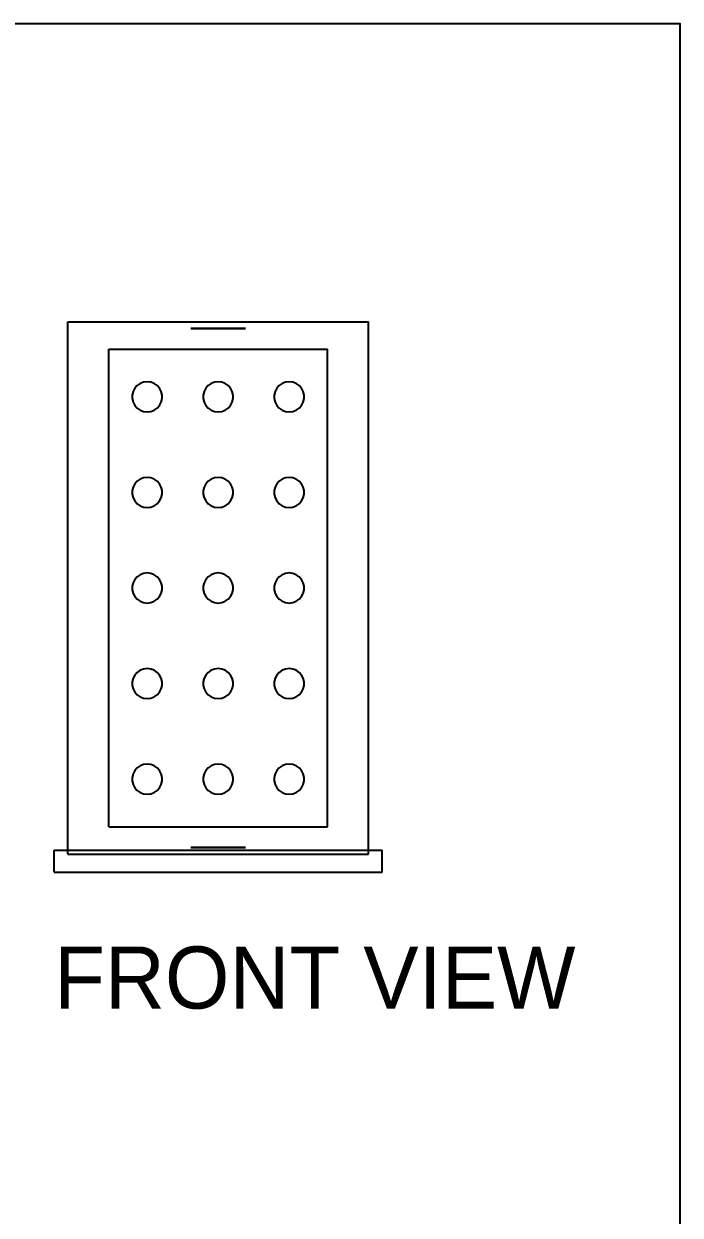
# Model space of a CAD drawing. Header units: millimetres. Extents: x -232 to -110, y -51 to 67.
# Drawn here: x -173.42 to -147, y 18.82 to 66.81 of the extents above; entities that cross this region are included whole.
import ezdxf

# ---------------------------------------------------------------- set-up
doc = ezdxf.new("R2010")
doc.units = ezdxf.units.MM
for name, color, linetype in [('BORDER', 7, 'Continuous'), ('HIDDEN', 8, 'Continuous'), ('TEXT', 5, 'Continuous'), ('VISIBLE', 7, 'Continuous')]:
    doc.layers.add(name, color=color, linetype=linetype)

msp = doc.modelspace()

# ---------------------------------------------------------------- linework, layer by layer
at = {"layer": 'BORDER'}
msp.add_lwpolyline([(-231.87, -51.03), (-147, -51.03), (-147, 66.805), (-231.87, 66.805)], close=True, dxfattribs=at)
at = {"layer": 'HIDDEN'}
for points in [[(-171.65, 54.805), (-159.55, 54.805)], [(-171.65, 33.355), (-171.65, 54.805)], [(-159.55, 33.355), (-159.55, 54.805)], [(-166.7, 54.53), (-166.692, 54.53)], [(-166.692, 54.53), (-166.7, 54.53)], [(-166.692, 54.53), (-166.643, 54.53)], [(-166.629, 54.53), (-166.692, 54.53)], [(-166.505, 54.53), (-166.629, 54.53)], [(-166.329, 54.53), (-166.505, 54.53)], [(-166.111, 54.53), (-166.329, 54.53)], [(-165.863, 54.53), (-166.111, 54.53)], [(-165.6, 54.53), (-165.863, 54.53)], [(-165.337, 54.53), (-165.6, 54.53)], [(-165.089, 54.53), (-165.337, 54.53)], [(-164.871, 54.53), (-165.089, 54.53)], [(-164.695, 54.53), (-164.871, 54.53)], [(-164.571, 54.53), (-164.695, 54.53)], [(-164.508, 54.53), (-164.571, 54.53)], [(-164.557, 54.53), (-164.508, 54.53)], [(-164.5, 54.53), (-164.508, 54.53)], [(-164.508, 54.53), (-164.5, 54.53)], [(-170, 53.705), (-161.2, 53.705)], [(-170, 53.705), (-161.2, 53.705)], [(-170, 34.455), (-170, 53.705)], [(-170, 34.455), (-170, 53.705)], [(-170, 53.705), (-161.2, 53.705)], [(-170, 53.705), (-161.2, 53.705)], [(-170, 34.455), (-170, 53.705)], [(-170, 34.455), (-170, 53.705)], [(-170, 53.705), (-161.2, 53.705)], [(-170, 53.705), (-161.2, 53.705)], [(-170, 34.455), (-170, 53.705)], [(-170, 34.455), (-170, 53.705)], [(-170, 53.705), (-161.2, 53.705)], [(-170, 53.705), (-161.2, 53.705)], [(-170, 34.455), (-170, 53.705)], [(-170, 34.455), (-170, 53.705)], [(-170, 53.705), (-161.2, 53.705)], [(-170, 53.705), (-161.2, 53.705)], [(-170, 34.455), (-170, 53.705)], [(-170, 34.455), (-170, 53.705)], [(-170, 53.705), (-161.2, 53.705)], [(-170, 53.705), (-161.2, 53.705)], [(-170, 34.455), (-170, 53.705)], [(-170, 34.455), (-170, 53.705)], [(-170, 53.705), (-161.2, 53.705)], [(-170, 53.705), (-161.2, 53.705)], [(-170, 34.455), (-170, 53.705)], [(-170, 34.455), (-170, 53.705)], [(-170, 53.705), (-161.2, 53.705)], [(-170, 53.705), (-161.2, 53.705)], [(-170, 34.455), (-170, 53.705)], [(-170, 34.455), (-170, 53.705)], [(-170, 53.705), (-161.2, 53.705)], [(-170, 53.705), (-161.2, 53.705)], [(-170, 34.455), (-170, 53.705)], [(-170, 34.455), (-170, 53.705)], [(-170, 53.705), (-161.2, 53.705)], [(-170, 53.705), (-161.2, 53.705)], [(-170, 34.455), (-170, 53.705)], [(-170, 34.455), (-170, 53.705)], [(-170, 53.705), (-161.2, 53.705)], [(-170, 53.705), (-161.2, 53.705)], [(-170, 34.455), (-170, 53.705)], [(-170, 34.455), (-170, 53.705)], [(-170, 53.705), (-161.2, 53.705)], [(-170, 53.705), (-161.2, 53.705)], [(-170, 34.455), (-170, 53.705)], [(-170, 34.455), (-170, 53.705)], [(-170, 53.705), (-161.2, 53.705)], [(-170, 53.705), (-161.2, 53.705)], [(-170, 34.455), (-170, 53.705)], [(-170, 34.455), (-170, 53.705)], [(-170, 53.705), (-161.2, 53.705)], [(-170, 53.705), (-161.2, 53.705)], [(-170, 34.455), (-170, 53.705)], [(-170, 34.455), (-170, 53.705)], [(-170, 53.705), (-161.2, 53.705)], [(-170, 53.705), (-161.2, 53.705)], [(-170, 34.455), (-170, 53.705)], [(-170, 34.455), (-170, 53.705)], [(-170, 53.705), (-161.2, 53.705)], [(-170, 53.705), (-161.2, 53.705)], [(-170, 34.455), (-170, 53.705)], [(-170, 34.455), (-170, 53.705)], [(-170, 53.705), (-161.2, 53.705)], [(-170, 53.705), (-161.2, 53.705)], [(-170, 34.455), (-170, 53.705)], [(-170, 34.455), (-170, 53.705)], [(-170, 53.705), (-161.2, 53.705)], [(-170, 53.705), (-161.2, 53.705)], [(-170, 34.455), (-170, 53.705)], [(-170, 34.455), (-170, 53.705)], [(-170, 53.705), (-161.2, 53.705)], [(-170, 53.705), (-161.2, 53.705)], [(-170, 34.455), (-170, 53.705)], [(-170, 34.455), (-170, 53.705)], [(-170, 53.705), (-161.2, 53.705)], [(-170, 53.705), (-161.2, 53.705)], [(-170, 34.455), (-170, 53.705)], [(-170, 34.455), (-170, 53.705)], [(-170, 53.705), (-161.2, 53.705)], [(-170, 53.705), (-161.2, 53.705)], [(-170, 34.455), (-170, 53.705)], [(-170, 34.455), (-170, 53.705)], [(-170, 53.705), (-161.2, 53.705)], [(-170, 53.705), (-161.2, 53.705)], [(-170, 34.455), (-170, 53.705)], [(-170, 34.455), (-170, 53.705)], [(-170, 53.705), (-161.2, 53.705)], [(-170, 53.705), (-161.2, 53.705)], [(-170, 34.455), (-170, 53.705)], [(-170, 34.455), (-170, 53.705)], [(-170, 53.705), (-161.2, 53.705)], [(-170, 53.705), (-161.2, 53.705)], [(-170, 34.455), (-170, 53.705)], [(-170, 34.455), (-170, 53.705)], [(-170, 53.705), (-161.2, 53.705)], [(-170, 53.705), (-161.2, 53.705)], [(-170, 34.455), (-170, 53.705)], [(-170, 34.455), (-170, 53.705)], [(-170, 53.705), (-161.2, 53.705)], [(-170, 53.705), (-161.2, 53.705)], [(-170, 34.455), (-170, 53.705)], [(-170, 34.455), (-170, 53.705)], [(-161.2, 34.455), (-161.2, 53.705)], [(-161.2, 34.455), (-161.2, 53.705)], [(-161.2, 34.455), (-161.2, 53.705)], [(-161.2, 34.455), (-161.2, 53.705)], [(-161.2, 34.455), (-161.2, 53.705)], [(-161.2, 34.455), (-161.2, 53.705)], [(-161.2, 34.455), (-161.2, 53.705)], [(-161.2, 34.455), (-161.2, 53.705)], [(-161.2, 34.455), (-161.2, 53.705)], [(-161.2, 34.455), (-161.2, 53.705)], [(-161.2, 34.455), (-161.2, 53.705)], [(-161.2, 34.455), (-161.2, 53.705)], [(-161.2, 34.455), (-161.2, 53.705)], [(-161.2, 34.455), (-161.2, 53.705)], [(-161.2, 34.455), (-161.2, 53.705)], [(-161.2, 34.455), (-161.2, 53.705)], [(-161.2, 34.455), (-161.2, 53.705)], [(-161.2, 34.455), (-161.2, 53.705)], [(-161.2, 34.455), (-161.2, 53.705)], [(-161.2, 34.455), (-161.2, 53.705)], [(-161.2, 34.455), (-161.2, 53.705)], [(-161.2, 34.455), (-161.2, 53.705)], [(-161.2, 34.455), (-161.2, 53.705)], [(-161.2, 34.455), (-161.2, 53.705)], [(-161.2, 34.455), (-161.2, 53.705)], [(-161.2, 34.455), (-161.2, 53.705)], [(-161.2, 34.455), (-161.2, 53.705)], [(-161.2, 34.455), (-161.2, 53.705)], [(-161.2, 34.455), (-161.2, 53.705)], [(-161.2, 34.455), (-161.2, 53.705)], [(-161.2, 34.455), (-161.2, 53.705)], [(-161.2, 34.455), (-161.2, 53.705)], [(-161.2, 34.455), (-161.2, 53.705)], [(-161.2, 34.455), (-161.2, 53.705)], [(-161.2, 34.455), (-161.2, 53.705)], [(-161.2, 34.455), (-161.2, 53.705)], [(-161.2, 34.455), (-161.2, 53.705)], [(-161.2, 34.455), (-161.2, 53.705)], [(-161.2, 34.455), (-161.2, 53.705)], [(-161.2, 34.455), (-161.2, 53.705)], [(-161.2, 34.455), (-161.2, 53.705)], [(-161.2, 34.455), (-161.2, 53.705)], [(-161.2, 34.455), (-161.2, 53.705)], [(-161.2, 34.455), (-161.2, 53.705)], [(-161.2, 34.455), (-161.2, 53.705)], [(-161.2, 34.455), (-161.2, 53.705)], [(-161.2, 34.455), (-161.2, 53.705)], [(-161.2, 34.455), (-161.2, 53.705)], [(-161.2, 34.455), (-161.2, 53.705)], [(-161.2, 34.455), (-161.2, 53.705)], [(-161.2, 34.455), (-161.2, 53.705)], [(-161.2, 34.455), (-161.2, 53.705)], [(-168.741, 52.316), (-168.861, 52.233)], [(-168.741, 52.316), (-168.861, 52.233)], [(-168.605, 52.367), (-168.741, 52.316)], [(-168.605, 52.367), (-168.741, 52.316)], [(-168.46, 52.385), (-168.605, 52.367)], [(-168.46, 52.385), (-168.605, 52.367)], [(-168.315, 52.367), (-168.46, 52.385)], [(-168.315, 52.367), (-168.46, 52.385)], [(-168.179, 52.316), (-168.315, 52.367)], [(-168.179, 52.316), (-168.315, 52.367)], [(-168.059, 52.233), (-168.179, 52.316)], [(-168.059, 52.233), (-168.179, 52.316)], [(-165.881, 52.316), (-166.001, 52.233)], [(-165.881, 52.316), (-166.001, 52.233)], [(-165.745, 52.367), (-165.881, 52.316)], [(-165.745, 52.367), (-165.881, 52.316)], [(-165.6, 52.385), (-165.745, 52.367)], [(-165.6, 52.385), (-165.745, 52.367)], [(-165.455, 52.367), (-165.6, 52.385)], [(-165.455, 52.367), (-165.6, 52.385)], [(-165.319, 52.316), (-165.455, 52.367)], [(-165.319, 52.316), (-165.455, 52.367)], [(-165.199, 52.233), (-165.319, 52.316)], [(-165.199, 52.233), (-165.319, 52.316)], [(-163.021, 52.316), (-163.141, 52.233)], [(-163.021, 52.316), (-163.141, 52.233)], [(-162.885, 52.367), (-163.021, 52.316)], [(-162.885, 52.367), (-163.021, 52.316)], [(-162.74, 52.385), (-162.885, 52.367)], [(-162.74, 52.385), (-162.885, 52.367)], [(-162.595, 52.367), (-162.74, 52.385)], [(-162.595, 52.367), (-162.74, 52.385)], [(-162.459, 52.316), (-162.595, 52.367)], [(-162.459, 52.316), (-162.595, 52.367)], [(-162.339, 52.233), (-162.459, 52.316)], [(-162.339, 52.233), (-162.459, 52.316)], [(-169.026, 51.995), (-169.061, 51.853)], [(-169.026, 51.995), (-169.061, 51.853)], [(-169.061, 51.853), (-169.061, 51.707)], [(-169.061, 51.853), (-169.061, 51.707)], [(-168.958, 52.124), (-169.026, 51.995)], [(-168.958, 52.124), (-169.026, 51.995)], [(-168.861, 52.233), (-168.958, 52.124)], [(-168.861, 52.233), (-168.958, 52.124)], [(-167.962, 52.124), (-168.059, 52.233)], [(-167.962, 52.124), (-168.059, 52.233)], [(-167.894, 51.995), (-167.962, 52.124)], [(-167.894, 51.995), (-167.962, 52.124)], [(-167.859, 51.853), (-167.894, 51.995)], [(-167.859, 51.853), (-167.894, 51.995)], [(-167.859, 51.707), (-167.859, 51.853)], [(-167.859, 51.707), (-167.859, 51.853)], [(-166.166, 51.995), (-166.201, 51.853)], [(-166.166, 51.995), (-166.201, 51.853)], [(-166.201, 51.853), (-166.201, 51.707)], [(-166.201, 51.853), (-166.201, 51.707)], [(-166.098, 52.124), (-166.166, 51.995)], [(-166.098, 52.124), (-166.166, 51.995)], [(-166.001, 52.233), (-166.098, 52.124)], [(-166.001, 52.233), (-166.098, 52.124)], [(-165.102, 52.124), (-165.199, 52.233)], [(-165.102, 52.124), (-165.199, 52.233)], [(-165.034, 51.995), (-165.102, 52.124)], [(-165.034, 51.995), (-165.102, 52.124)], [(-164.999, 51.853), (-165.034, 51.995)], [(-164.999, 51.853), (-165.034, 51.995)], [(-164.999, 51.707), (-164.999, 51.853)], [(-164.999, 51.707), (-164.999, 51.853)], [(-163.306, 51.995), (-163.341, 51.853)], [(-163.306, 51.995), (-163.341, 51.853)], [(-163.341, 51.853), (-163.341, 51.707)], [(-163.341, 51.853), (-163.341, 51.707)], [(-163.238, 52.124), (-163.306, 51.995)], [(-163.238, 52.124), (-163.306, 51.995)], [(-163.141, 52.233), (-163.238, 52.124)], [(-163.141, 52.233), (-163.238, 52.124)], [(-162.242, 52.124), (-162.339, 52.233)], [(-162.242, 52.124), (-162.339, 52.233)], [(-162.174, 51.995), (-162.242, 52.124)], [(-162.174, 51.995), (-162.242, 52.124)], [(-162.139, 51.853), (-162.174, 51.995)], [(-162.139, 51.853), (-162.174, 51.995)], [(-162.139, 51.707), (-162.139, 51.853)], [(-162.139, 51.707), (-162.139, 51.853)], [(-169.061, 51.707), (-169.026, 51.565)], [(-169.061, 51.707), (-169.026, 51.565)], [(-169.026, 51.565), (-168.958, 51.436)], [(-169.026, 51.565), (-168.958, 51.436)], [(-168.958, 51.436), (-168.861, 51.327)], [(-168.958, 51.436), (-168.861, 51.327)], [(-168.059, 51.327), (-167.962, 51.436)], [(-168.059, 51.327), (-167.962, 51.436)], [(-167.962, 51.436), (-167.894, 51.565)], [(-167.962, 51.436), (-167.894, 51.565)], [(-167.894, 51.565), (-167.859, 51.707)], [(-167.894, 51.565), (-167.859, 51.707)], [(-166.201, 51.707), (-166.166, 51.565)], [(-166.201, 51.707), (-166.166, 51.565)], [(-166.166, 51.565), (-166.098, 51.436)], [(-166.166, 51.565), (-166.098, 51.436)], [(-166.098, 51.436), (-166.001, 51.327)], [(-166.098, 51.436), (-166.001, 51.327)], [(-165.199, 51.327), (-165.102, 51.436)], [(-165.199, 51.327), (-165.102, 51.436)], [(-165.102, 51.436), (-165.034, 51.565)], [(-165.102, 51.436), (-165.034, 51.565)], [(-165.034, 51.565), (-164.999, 51.707)], [(-165.034, 51.565), (-164.999, 51.707)], [(-163.341, 51.707), (-163.306, 51.565)], [(-163.341, 51.707), (-163.306, 51.565)], [(-163.306, 51.565), (-163.238, 51.436)], [(-163.306, 51.565), (-163.238, 51.436)], [(-163.238, 51.436), (-163.141, 51.327)], [(-163.238, 51.436), (-163.141, 51.327)], [(-162.339, 51.327), (-162.242, 51.436)], [(-162.339, 51.327), (-162.242, 51.436)], [(-162.242, 51.436), (-162.174, 51.565)], [(-162.242, 51.436), (-162.174, 51.565)], [(-162.174, 51.565), (-162.139, 51.707)], [(-162.174, 51.565), (-162.139, 51.707)], [(-168.861, 51.327), (-168.741, 51.244)], [(-168.861, 51.327), (-168.741, 51.244)], [(-168.741, 51.244), (-168.605, 51.193)], [(-168.741, 51.244), (-168.605, 51.193)], [(-168.605, 51.193), (-168.46, 51.175)], [(-168.605, 51.193), (-168.46, 51.175)], [(-168.46, 51.175), (-168.315, 51.193)], [(-168.46, 51.175), (-168.315, 51.193)], [(-168.315, 51.193), (-168.179, 51.244)], [(-168.315, 51.193), (-168.179, 51.244)], [(-168.179, 51.244), (-168.059, 51.327)], [(-168.179, 51.244), (-168.059, 51.327)], [(-166.001, 51.327), (-165.881, 51.244)], [(-166.001, 51.327), (-165.881, 51.244)], [(-165.881, 51.244), (-165.745, 51.193)], [(-165.881, 51.244), (-165.745, 51.193)], [(-165.745, 51.193), (-165.6, 51.175)], [(-165.745, 51.193), (-165.6, 51.175)], [(-165.6, 51.175), (-165.455, 51.193)], [(-165.6, 51.175), (-165.455, 51.193)], [(-165.455, 51.193), (-165.319, 51.244)], [(-165.455, 51.193), (-165.319, 51.244)], [(-165.319, 51.244), (-165.199, 51.327)], [(-165.319, 51.244), (-165.199, 51.327)], [(-163.141, 51.327), (-163.021, 51.244)], [(-163.141, 51.327), (-163.021, 51.244)], [(-163.021, 51.244), (-162.885, 51.193)], [(-163.021, 51.244), (-162.885, 51.193)], [(-162.885, 51.193), (-162.74, 51.175)], [(-162.885, 51.193), (-162.74, 51.175)], [(-162.74, 51.175), (-162.595, 51.193)], [(-162.74, 51.175), (-162.595, 51.193)], [(-162.595, 51.193), (-162.459, 51.244)], [(-162.595, 51.193), (-162.459, 51.244)], [(-162.459, 51.244), (-162.339, 51.327)], [(-162.459, 51.244), (-162.339, 51.327)], [(-168.605, 48.517), (-168.741, 48.466)], [(-168.605, 48.517), (-168.741, 48.466)], [(-168.46, 48.535), (-168.605, 48.517)], [(-168.46, 48.535), (-168.605, 48.517)], [(-168.315, 48.517), (-168.46, 48.535)], [(-168.315, 48.517), (-168.46, 48.535)], [(-168.179, 48.466), (-168.315, 48.517)], [(-168.179, 48.466), (-168.315, 48.517)], [(-165.745, 48.517), (-165.881, 48.466)], [(-165.745, 48.517), (-165.881, 48.466)], [(-165.6, 48.535), (-165.745, 48.517)], [(-165.6, 48.535), (-165.745, 48.517)], [(-165.455, 48.517), (-165.6, 48.535)], [(-165.455, 48.517), (-165.6, 48.535)], [(-165.319, 48.466), (-165.455, 48.517)], [(-165.319, 48.466), (-165.455, 48.517)], [(-162.885, 48.517), (-163.021, 48.466)], [(-162.885, 48.517), (-163.021, 48.466)], [(-162.74, 48.535), (-162.885, 48.517)], [(-162.74, 48.535), (-162.885, 48.517)], [(-162.595, 48.517), (-162.74, 48.535)], [(-162.595, 48.517), (-162.74, 48.535)], [(-162.459, 48.466), (-162.595, 48.517)], [(-162.459, 48.466), (-162.595, 48.517)], [(-169.026, 48.145), (-169.061, 48.003)], [(-169.026, 48.145), (-169.061, 48.003)], [(-169.061, 48.003), (-169.061, 47.857)], [(-169.061, 48.003), (-169.061, 47.857)], [(-168.958, 48.274), (-169.026, 48.145)], [(-168.958, 48.274), (-169.026, 48.145)], [(-168.861, 48.383), (-168.958, 48.274)], [(-168.861, 48.383), (-168.958, 48.274)], [(-168.741, 48.466), (-168.861, 48.383)], [(-168.741, 48.466), (-168.861, 48.383)], [(-168.059, 48.383), (-168.179, 48.466)], [(-168.059, 48.383), (-168.179, 48.466)], [(-167.962, 48.274), (-168.059, 48.383)], [(-167.962, 48.274), (-168.059, 48.383)], [(-167.894, 48.145), (-167.962, 48.274)], [(-167.894, 48.145), (-167.962, 48.274)], [(-167.859, 48.003), (-167.894, 48.145)], [(-167.859, 48.003), (-167.894, 48.145)], [(-167.859, 47.857), (-167.859, 48.003)], [(-167.859, 47.857), (-167.859, 48.003)], [(-166.166, 48.145), (-166.201, 48.003)], [(-166.166, 48.145), (-166.201, 48.003)], [(-166.201, 48.003), (-166.201, 47.857)], [(-166.201, 48.003), (-166.201, 47.857)], [(-166.098, 48.274), (-166.166, 48.145)], [(-166.098, 48.274), (-166.166, 48.145)], [(-166.001, 48.383), (-166.098, 48.274)], [(-166.001, 48.383), (-166.098, 48.274)], [(-165.881, 48.466), (-166.001, 48.383)], [(-165.881, 48.466), (-166.001, 48.383)], [(-165.199, 48.383), (-165.319, 48.466)], [(-165.199, 48.383), (-165.319, 48.466)], [(-165.102, 48.274), (-165.199, 48.383)], [(-165.102, 48.274), (-165.199, 48.383)], [(-165.034, 48.145), (-165.102, 48.274)], [(-165.034, 48.145), (-165.102, 48.274)], [(-164.999, 48.003), (-165.034, 48.145)], [(-164.999, 48.003), (-165.034, 48.145)], [(-164.999, 47.857), (-164.999, 48.003)], [(-164.999, 47.857), (-164.999, 48.003)], [(-163.306, 48.145), (-163.341, 48.003)], [(-163.306, 48.145), (-163.341, 48.003)], [(-163.341, 48.003), (-163.341, 47.857)], [(-163.341, 48.003), (-163.341, 47.857)], [(-163.238, 48.274), (-163.306, 48.145)], [(-163.238, 48.274), (-163.306, 48.145)], [(-163.141, 48.383), (-163.238, 48.274)], [(-163.141, 48.383), (-163.238, 48.274)], [(-163.021, 48.466), (-163.141, 48.383)], [(-163.021, 48.466), (-163.141, 48.383)], [(-162.339, 48.383), (-162.459, 48.466)], [(-162.339, 48.383), (-162.459, 48.466)], [(-162.242, 48.274), (-162.339, 48.383)], [(-162.242, 48.274), (-162.339, 48.383)], [(-162.174, 48.145), (-162.242, 48.274)], [(-162.174, 48.145), (-162.242, 48.274)], [(-162.139, 48.003), (-162.174, 48.145)], [(-162.139, 48.003), (-162.174, 48.145)], [(-162.139, 47.857), (-162.139, 48.003)], [(-162.139, 47.857), (-162.139, 48.003)], [(-169.061, 47.857), (-169.026, 47.715)], [(-169.061, 47.857), (-169.026, 47.715)], [(-169.026, 47.715), (-168.958, 47.586)], [(-169.026, 47.715), (-168.958, 47.586)], [(-168.958, 47.586), (-168.861, 47.477)], [(-168.958, 47.586), (-168.861, 47.477)], [(-168.059, 47.477), (-167.962, 47.586)], [(-168.059, 47.477), (-167.962, 47.586)], [(-167.962, 47.586), (-167.894, 47.715)], [(-167.962, 47.586), (-167.894, 47.715)], [(-167.894, 47.715), (-167.859, 47.857)], [(-167.894, 47.715), (-167.859, 47.857)], [(-166.201, 47.857), (-166.166, 47.715)], [(-166.201, 47.857), (-166.166, 47.715)], [(-166.166, 47.715), (-166.098, 47.586)], [(-166.166, 47.715), (-166.098, 47.586)], [(-166.098, 47.586), (-166.001, 47.477)], [(-166.098, 47.586), (-166.001, 47.477)], [(-165.199, 47.477), (-165.102, 47.586)], [(-165.199, 47.477), (-165.102, 47.586)], [(-165.102, 47.586), (-165.034, 47.715)], [(-165.102, 47.586), (-165.034, 47.715)], [(-165.034, 47.715), (-164.999, 47.857)], [(-165.034, 47.715), (-164.999, 47.857)], [(-163.341, 47.857), (-163.306, 47.715)], [(-163.341, 47.857), (-163.306, 47.715)], [(-163.306, 47.715), (-163.238, 47.586)], [(-163.306, 47.715), (-163.238, 47.586)], [(-163.238, 47.586), (-163.141, 47.477)], [(-163.238, 47.586), (-163.141, 47.477)], [(-162.339, 47.477), (-162.242, 47.586)], [(-162.339, 47.477), (-162.242, 47.586)], [(-162.242, 47.586), (-162.174, 47.715)], [(-162.242, 47.586), (-162.174, 47.715)], [(-162.174, 47.715), (-162.139, 47.857)], [(-162.174, 47.715), (-162.139, 47.857)], [(-168.861, 47.477), (-168.741, 47.394)], [(-168.861, 47.477), (-168.741, 47.394)], [(-168.741, 47.394), (-168.605, 47.343)], [(-168.741, 47.394), (-168.605, 47.343)], [(-168.605, 47.343), (-168.46, 47.325)], [(-168.605, 47.343), (-168.46, 47.325)], [(-168.46, 47.325), (-168.315, 47.343)], [(-168.46, 47.325), (-168.315, 47.343)], [(-168.315, 47.343), (-168.179, 47.394)], [(-168.315, 47.343), (-168.179, 47.394)], [(-168.179, 47.394), (-168.059, 47.477)], [(-168.179, 47.394), (-168.059, 47.477)], [(-166.001, 47.477), (-165.881, 47.394)], [(-166.001, 47.477), (-165.881, 47.394)], [(-165.881, 47.394), (-165.745, 47.343)], [(-165.881, 47.394), (-165.745, 47.343)], [(-165.745, 47.343), (-165.6, 47.325)], [(-165.745, 47.343), (-165.6, 47.325)], [(-165.6, 47.325), (-165.455, 47.343)], [(-165.6, 47.325), (-165.455, 47.343)], [(-165.455, 47.343), (-165.319, 47.394)], [(-165.455, 47.343), (-165.319, 47.394)], [(-165.319, 47.394), (-165.199, 47.477)], [(-165.319, 47.394), (-165.199, 47.477)], [(-163.141, 47.477), (-163.021, 47.394)], [(-163.141, 47.477), (-163.021, 47.394)], [(-163.021, 47.394), (-162.885, 47.343)], [(-163.021, 47.394), (-162.885, 47.343)], [(-162.885, 47.343), (-162.74, 47.325)], [(-162.885, 47.343), (-162.74, 47.325)], [(-162.74, 47.325), (-162.595, 47.343)], [(-162.74, 47.325), (-162.595, 47.343)], [(-162.595, 47.343), (-162.459, 47.394)], [(-162.595, 47.343), (-162.459, 47.394)], [(-162.459, 47.394), (-162.339, 47.477)], [(-162.459, 47.394), (-162.339, 47.477)], [(-168.605, 44.667), (-168.741, 44.616)], [(-168.605, 44.667), (-168.741, 44.616)], [(-168.46, 44.685), (-168.605, 44.667)], [(-168.46, 44.685), (-168.605, 44.667)], [(-168.315, 44.667), (-168.46, 44.685)], [(-168.315, 44.667), (-168.46, 44.685)], [(-168.179, 44.616), (-168.315, 44.667)], [(-168.179, 44.616), (-168.315, 44.667)], [(-165.745, 44.667), (-165.881, 44.616)], [(-165.745, 44.667), (-165.881, 44.616)], [(-165.6, 44.685), (-165.745, 44.667)], [(-165.6, 44.685), (-165.745, 44.667)], [(-165.455, 44.667), (-165.6, 44.685)], [(-165.455, 44.667), (-165.6, 44.685)], [(-165.319, 44.616), (-165.455, 44.667)], [(-165.319, 44.616), (-165.455, 44.667)], [(-162.885, 44.667), (-163.021, 44.616)], [(-162.885, 44.667), (-163.021, 44.616)], [(-162.74, 44.685), (-162.885, 44.667)], [(-162.74, 44.685), (-162.885, 44.667)], [(-162.595, 44.667), (-162.74, 44.685)], [(-162.595, 44.667), (-162.74, 44.685)], [(-162.459, 44.616), (-162.595, 44.667)], [(-162.459, 44.616), (-162.595, 44.667)], [(-169.026, 44.295), (-169.061, 44.153)], [(-169.026, 44.295), (-169.061, 44.153)], [(-169.061, 44.153), (-169.061, 44.007)], [(-169.061, 44.153), (-169.061, 44.007)], [(-168.958, 44.424), (-169.026, 44.295)], [(-168.958, 44.424), (-169.026, 44.295)], [(-168.861, 44.533), (-168.958, 44.424)], [(-168.861, 44.533), (-168.958, 44.424)], [(-168.741, 44.616), (-168.861, 44.533)], [(-168.741, 44.616), (-168.861, 44.533)], [(-168.059, 44.533), (-168.179, 44.616)], [(-168.059, 44.533), (-168.179, 44.616)], [(-167.962, 44.424), (-168.059, 44.533)], [(-167.962, 44.424), (-168.059, 44.533)], [(-167.894, 44.295), (-167.962, 44.424)], [(-167.894, 44.295), (-167.962, 44.424)], [(-167.859, 44.153), (-167.894, 44.295)], [(-167.859, 44.153), (-167.894, 44.295)], [(-167.859, 44.007), (-167.859, 44.153)], [(-167.859, 44.007), (-167.859, 44.153)], [(-166.166, 44.295), (-166.201, 44.153)], [(-166.166, 44.295), (-166.201, 44.153)], [(-166.201, 44.153), (-166.201, 44.007)], [(-166.201, 44.153), (-166.201, 44.007)], [(-166.098, 44.424), (-166.166, 44.295)], [(-166.098, 44.424), (-166.166, 44.295)], [(-166.001, 44.533), (-166.098, 44.424)], [(-166.001, 44.533), (-166.098, 44.424)], [(-165.881, 44.616), (-166.001, 44.533)], [(-165.881, 44.616), (-166.001, 44.533)], [(-165.199, 44.533), (-165.319, 44.616)], [(-165.199, 44.533), (-165.319, 44.616)], [(-165.102, 44.424), (-165.199, 44.533)], [(-165.102, 44.424), (-165.199, 44.533)], [(-165.034, 44.295), (-165.102, 44.424)], [(-165.034, 44.295), (-165.102, 44.424)], [(-164.999, 44.153), (-165.034, 44.295)], [(-164.999, 44.153), (-165.034, 44.295)], [(-164.999, 44.007), (-164.999, 44.153)], [(-164.999, 44.007), (-164.999, 44.153)], [(-163.306, 44.295), (-163.341, 44.153)], [(-163.306, 44.295), (-163.341, 44.153)], [(-163.341, 44.153), (-163.341, 44.007)], [(-163.341, 44.153), (-163.341, 44.007)], [(-163.238, 44.424), (-163.306, 44.295)], [(-163.238, 44.424), (-163.306, 44.295)], [(-163.141, 44.533), (-163.238, 44.424)], [(-163.141, 44.533), (-163.238, 44.424)], [(-163.021, 44.616), (-163.141, 44.533)], [(-163.021, 44.616), (-163.141, 44.533)], [(-162.339, 44.533), (-162.459, 44.616)], [(-162.339, 44.533), (-162.459, 44.616)], [(-162.242, 44.424), (-162.339, 44.533)], [(-162.242, 44.424), (-162.339, 44.533)], [(-162.174, 44.295), (-162.242, 44.424)], [(-162.174, 44.295), (-162.242, 44.424)], [(-162.139, 44.153), (-162.174, 44.295)], [(-162.139, 44.153), (-162.174, 44.295)], [(-162.139, 44.007), (-162.139, 44.153)], [(-162.139, 44.007), (-162.139, 44.153)], [(-169.061, 44.007), (-169.026, 43.865)], [(-169.061, 44.007), (-169.026, 43.865)], [(-169.026, 43.865), (-168.958, 43.736)], [(-169.026, 43.865), (-168.958, 43.736)], [(-168.958, 43.736), (-168.861, 43.627)], [(-168.958, 43.736), (-168.861, 43.627)], [(-168.059, 43.627), (-167.962, 43.736)], [(-168.059, 43.627), (-167.962, 43.736)], [(-167.962, 43.736), (-167.894, 43.865)], [(-167.962, 43.736), (-167.894, 43.865)], [(-167.894, 43.865), (-167.859, 44.007)], [(-167.894, 43.865), (-167.859, 44.007)], [(-166.201, 44.007), (-166.166, 43.865)], [(-166.201, 44.007), (-166.166, 43.865)], [(-166.166, 43.865), (-166.098, 43.736)], [(-166.166, 43.865), (-166.098, 43.736)], [(-166.098, 43.736), (-166.001, 43.627)], [(-166.098, 43.736), (-166.001, 43.627)], [(-165.199, 43.627), (-165.102, 43.736)], [(-165.199, 43.627), (-165.102, 43.736)], [(-165.102, 43.736), (-165.034, 43.865)], [(-165.102, 43.736), (-165.034, 43.865)], [(-165.034, 43.865), (-164.999, 44.007)], [(-165.034, 43.865), (-164.999, 44.007)], [(-163.341, 44.007), (-163.306, 43.865)], [(-163.341, 44.007), (-163.306, 43.865)], [(-163.306, 43.865), (-163.238, 43.736)], [(-163.306, 43.865), (-163.238, 43.736)], [(-163.238, 43.736), (-163.141, 43.627)], [(-163.238, 43.736), (-163.141, 43.627)], [(-162.339, 43.627), (-162.242, 43.736)], [(-162.339, 43.627), (-162.242, 43.736)], [(-162.242, 43.736), (-162.174, 43.865)], [(-162.242, 43.736), (-162.174, 43.865)], [(-162.174, 43.865), (-162.139, 44.007)], [(-162.174, 43.865), (-162.139, 44.007)], [(-168.861, 43.627), (-168.741, 43.544)], [(-168.861, 43.627), (-168.741, 43.544)], [(-168.741, 43.544), (-168.605, 43.493)], [(-168.741, 43.544), (-168.605, 43.493)], [(-168.605, 43.493), (-168.46, 43.475)], [(-168.605, 43.493), (-168.46, 43.475)], [(-168.46, 43.475), (-168.315, 43.493)], [(-168.46, 43.475), (-168.315, 43.493)], [(-168.315, 43.493), (-168.179, 43.544)], [(-168.315, 43.493), (-168.179, 43.544)], [(-168.179, 43.544), (-168.059, 43.627)], [(-168.179, 43.544), (-168.059, 43.627)], [(-166.001, 43.627), (-165.881, 43.544)], [(-166.001, 43.627), (-165.881, 43.544)], [(-165.881, 43.544), (-165.745, 43.493)], [(-165.881, 43.544), (-165.745, 43.493)], [(-165.745, 43.493), (-165.6, 43.475)], [(-165.745, 43.493), (-165.6, 43.475)], [(-165.6, 43.475), (-165.455, 43.493)], [(-165.6, 43.475), (-165.455, 43.493)], [(-165.455, 43.493), (-165.319, 43.544)], [(-165.455, 43.493), (-165.319, 43.544)], [(-165.319, 43.544), (-165.199, 43.627)], [(-165.319, 43.544), (-165.199, 43.627)], [(-163.141, 43.627), (-163.021, 43.544)], [(-163.141, 43.627), (-163.021, 43.544)], [(-163.021, 43.544), (-162.885, 43.493)], [(-163.021, 43.544), (-162.885, 43.493)], [(-162.885, 43.493), (-162.74, 43.475)], [(-162.885, 43.493), (-162.74, 43.475)], [(-162.74, 43.475), (-162.595, 43.493)], [(-162.74, 43.475), (-162.595, 43.493)], [(-162.595, 43.493), (-162.459, 43.544)], [(-162.595, 43.493), (-162.459, 43.544)], [(-162.459, 43.544), (-162.339, 43.627)], [(-162.459, 43.544), (-162.339, 43.627)], [(-168.605, 40.817), (-168.741, 40.766)], [(-168.605, 40.817), (-168.741, 40.766)], [(-168.46, 40.835), (-168.605, 40.817)], [(-168.46, 40.835), (-168.605, 40.817)], [(-168.315, 40.817), (-168.46, 40.835)], [(-168.315, 40.817), (-168.46, 40.835)], [(-168.179, 40.766), (-168.315, 40.817)], [(-168.179, 40.766), (-168.315, 40.817)], [(-165.745, 40.817), (-165.881, 40.766)], [(-165.745, 40.817), (-165.881, 40.766)], [(-165.6, 40.835), (-165.745, 40.817)], [(-165.6, 40.835), (-165.745, 40.817)], [(-165.455, 40.817), (-165.6, 40.835)], [(-165.455, 40.817), (-165.6, 40.835)], [(-165.319, 40.766), (-165.455, 40.817)], [(-165.319, 40.766), (-165.455, 40.817)], [(-162.885, 40.817), (-163.021, 40.766)], [(-162.885, 40.817), (-163.021, 40.766)], [(-162.74, 40.835), (-162.885, 40.817)], [(-162.74, 40.835), (-162.885, 40.817)], [(-162.595, 40.817), (-162.74, 40.835)], [(-162.595, 40.817), (-162.74, 40.835)], [(-162.459, 40.766), (-162.595, 40.817)], [(-162.459, 40.766), (-162.595, 40.817)], [(-169.026, 40.445), (-169.061, 40.303)], [(-169.026, 40.445), (-169.061, 40.303)], [(-168.958, 40.574), (-169.026, 40.445)], [(-168.958, 40.574), (-169.026, 40.445)], [(-168.861, 40.683), (-168.958, 40.574)], [(-168.861, 40.683), (-168.958, 40.574)], [(-168.741, 40.766), (-168.861, 40.683)], [(-168.741, 40.766), (-168.861, 40.683)], [(-168.059, 40.683), (-168.179, 40.766)], [(-168.059, 40.683), (-168.179, 40.766)], [(-167.962, 40.574), (-168.059, 40.683)], [(-167.962, 40.574), (-168.059, 40.683)], [(-167.894, 40.445), (-167.962, 40.574)], [(-167.894, 40.445), (-167.962, 40.574)], [(-167.859, 40.303), (-167.894, 40.445)], [(-167.859, 40.303), (-167.894, 40.445)], [(-166.166, 40.445), (-166.201, 40.303)], [(-166.166, 40.445), (-166.201, 40.303)], [(-166.098, 40.574), (-166.166, 40.445)], [(-166.098, 40.574), (-166.166, 40.445)], [(-166.001, 40.683), (-166.098, 40.574)], [(-166.001, 40.683), (-166.098, 40.574)], [(-165.881, 40.766), (-166.001, 40.683)], [(-165.881, 40.766), (-166.001, 40.683)], [(-165.199, 40.683), (-165.319, 40.766)], [(-165.199, 40.683), (-165.319, 40.766)], [(-165.102, 40.574), (-165.199, 40.683)], [(-165.102, 40.574), (-165.199, 40.683)], [(-165.034, 40.445), (-165.102, 40.574)], [(-165.034, 40.445), (-165.102, 40.574)], [(-164.999, 40.303), (-165.034, 40.445)], [(-164.999, 40.303), (-165.034, 40.445)], [(-163.306, 40.445), (-163.341, 40.303)], [(-163.306, 40.445), (-163.341, 40.303)], [(-163.238, 40.574), (-163.306, 40.445)], [(-163.238, 40.574), (-163.306, 40.445)], [(-163.141, 40.683), (-163.238, 40.574)], [(-163.141, 40.683), (-163.238, 40.574)], [(-163.021, 40.766), (-163.141, 40.683)], [(-163.021, 40.766), (-163.141, 40.683)], [(-162.339, 40.683), (-162.459, 40.766)], [(-162.339, 40.683), (-162.459, 40.766)], [(-162.242, 40.574), (-162.339, 40.683)], [(-162.242, 40.574), (-162.339, 40.683)], [(-162.174, 40.445), (-162.242, 40.574)], [(-162.174, 40.445), (-162.242, 40.574)], [(-162.139, 40.303), (-162.174, 40.445)], [(-162.139, 40.303), (-162.174, 40.445)], [(-169.061, 40.303), (-169.061, 40.157)], [(-169.061, 40.303), (-169.061, 40.157)], [(-169.061, 40.157), (-169.026, 40.015)], [(-169.061, 40.157), (-169.026, 40.015)], [(-169.026, 40.015), (-168.958, 39.886)], [(-169.026, 40.015), (-168.958, 39.886)], [(-168.958, 39.886), (-168.861, 39.777)], [(-168.958, 39.886), (-168.861, 39.777)], [(-168.059, 39.777), (-167.962, 39.886)], [(-168.059, 39.777), (-167.962, 39.886)], [(-167.962, 39.886), (-167.894, 40.015)], [(-167.962, 39.886), (-167.894, 40.015)], [(-167.894, 40.015), (-167.859, 40.157)], [(-167.894, 40.015), (-167.859, 40.157)], [(-167.859, 40.157), (-167.859, 40.303)], [(-167.859, 40.157), (-167.859, 40.303)], [(-166.201, 40.303), (-166.201, 40.157)], [(-166.201, 40.303), (-166.201, 40.157)], [(-166.201, 40.157), (-166.166, 40.015)], [(-166.201, 40.157), (-166.166, 40.015)], [(-166.166, 40.015), (-166.098, 39.886)], [(-166.166, 40.015), (-166.098, 39.886)], [(-166.098, 39.886), (-166.001, 39.777)], [(-166.098, 39.886), (-166.001, 39.777)], [(-165.199, 39.777), (-165.102, 39.886)], [(-165.199, 39.777), (-165.102, 39.886)], [(-165.102, 39.886), (-165.034, 40.015)], [(-165.102, 39.886), (-165.034, 40.015)], [(-165.034, 40.015), (-164.999, 40.157)], [(-165.034, 40.015), (-164.999, 40.157)], [(-164.999, 40.157), (-164.999, 40.303)], [(-164.999, 40.157), (-164.999, 40.303)], [(-163.341, 40.303), (-163.341, 40.157)], [(-163.341, 40.303), (-163.341, 40.157)], [(-163.341, 40.157), (-163.306, 40.015)], [(-163.341, 40.157), (-163.306, 40.015)], [(-163.306, 40.015), (-163.238, 39.886)], [(-163.306, 40.015), (-163.238, 39.886)], [(-163.238, 39.886), (-163.141, 39.777)], [(-163.238, 39.886), (-163.141, 39.777)], [(-162.339, 39.777), (-162.242, 39.886)], [(-162.339, 39.777), (-162.242, 39.886)], [(-162.242, 39.886), (-162.174, 40.015)], [(-162.242, 39.886), (-162.174, 40.015)], [(-162.174, 40.015), (-162.139, 40.157)], [(-162.174, 40.015), (-162.139, 40.157)], [(-162.139, 40.157), (-162.139, 40.303)], [(-162.139, 40.157), (-162.139, 40.303)], [(-168.861, 39.777), (-168.741, 39.694)], [(-168.861, 39.777), (-168.741, 39.694)], [(-168.741, 39.694), (-168.605, 39.643)], [(-168.741, 39.694), (-168.605, 39.643)], [(-168.605, 39.643), (-168.46, 39.625)], [(-168.605, 39.643), (-168.46, 39.625)], [(-168.46, 39.625), (-168.315, 39.643)], [(-168.46, 39.625), (-168.315, 39.643)], [(-168.315, 39.643), (-168.179, 39.694)], [(-168.315, 39.643), (-168.179, 39.694)], [(-168.179, 39.694), (-168.059, 39.777)], [(-168.179, 39.694), (-168.059, 39.777)], [(-166.001, 39.777), (-165.881, 39.694)], [(-166.001, 39.777), (-165.881, 39.694)], [(-165.881, 39.694), (-165.745, 39.643)], [(-165.881, 39.694), (-165.745, 39.643)], [(-165.745, 39.643), (-165.6, 39.625)], [(-165.745, 39.643), (-165.6, 39.625)], [(-165.6, 39.625), (-165.455, 39.643)], [(-165.6, 39.625), (-165.455, 39.643)], [(-165.455, 39.643), (-165.319, 39.694)], [(-165.455, 39.643), (-165.319, 39.694)], [(-165.319, 39.694), (-165.199, 39.777)], [(-165.319, 39.694), (-165.199, 39.777)], [(-163.141, 39.777), (-163.021, 39.694)], [(-163.141, 39.777), (-163.021, 39.694)], [(-163.021, 39.694), (-162.885, 39.643)], [(-163.021, 39.694), (-162.885, 39.643)], [(-162.885, 39.643), (-162.74, 39.625)], [(-162.885, 39.643), (-162.74, 39.625)], [(-162.74, 39.625), (-162.595, 39.643)], [(-162.74, 39.625), (-162.595, 39.643)], [(-162.595, 39.643), (-162.459, 39.694)], [(-162.595, 39.643), (-162.459, 39.694)], [(-162.459, 39.694), (-162.339, 39.777)], [(-162.459, 39.694), (-162.339, 39.777)], [(-168.605, 36.967), (-168.741, 36.916)], [(-168.605, 36.967), (-168.741, 36.916)], [(-168.46, 36.985), (-168.605, 36.967)], [(-168.46, 36.985), (-168.605, 36.967)], [(-168.315, 36.967), (-168.46, 36.985)], [(-168.315, 36.967), (-168.46, 36.985)], [(-168.179, 36.916), (-168.315, 36.967)], [(-168.179, 36.916), (-168.315, 36.967)], [(-165.745, 36.967), (-165.881, 36.916)], [(-165.745, 36.967), (-165.881, 36.916)], [(-165.6, 36.985), (-165.745, 36.967)], [(-165.6, 36.985), (-165.745, 36.967)], [(-165.455, 36.967), (-165.6, 36.985)], [(-165.455, 36.967), (-165.6, 36.985)], [(-165.319, 36.916), (-165.455, 36.967)], [(-165.319, 36.916), (-165.455, 36.967)], [(-162.885, 36.967), (-163.021, 36.916)], [(-162.885, 36.967), (-163.021, 36.916)], [(-162.74, 36.985), (-162.885, 36.967)], [(-162.74, 36.985), (-162.885, 36.967)], [(-162.595, 36.967), (-162.74, 36.985)], [(-162.595, 36.967), (-162.74, 36.985)], [(-162.459, 36.916), (-162.595, 36.967)], [(-162.459, 36.916), (-162.595, 36.967)], [(-169.026, 36.595), (-169.061, 36.453)], [(-169.026, 36.595), (-169.061, 36.453)], [(-168.958, 36.724), (-169.026, 36.595)], [(-168.958, 36.724), (-169.026, 36.595)], [(-168.861, 36.833), (-168.958, 36.724)], [(-168.861, 36.833), (-168.958, 36.724)], [(-168.741, 36.916), (-168.861, 36.833)], [(-168.741, 36.916), (-168.861, 36.833)], [(-168.059, 36.833), (-168.179, 36.916)], [(-168.059, 36.833), (-168.179, 36.916)], [(-167.962, 36.724), (-168.059, 36.833)], [(-167.962, 36.724), (-168.059, 36.833)], [(-167.894, 36.595), (-167.962, 36.724)], [(-167.894, 36.595), (-167.962, 36.724)], [(-167.859, 36.453), (-167.894, 36.595)], [(-167.859, 36.453), (-167.894, 36.595)], [(-166.166, 36.595), (-166.201, 36.453)], [(-166.166, 36.595), (-166.201, 36.453)], [(-166.098, 36.724), (-166.166, 36.595)], [(-166.098, 36.724), (-166.166, 36.595)], [(-166.001, 36.833), (-166.098, 36.724)], [(-166.001, 36.833), (-166.098, 36.724)], [(-165.881, 36.916), (-166.001, 36.833)], [(-165.881, 36.916), (-166.001, 36.833)], [(-165.199, 36.833), (-165.319, 36.916)], [(-165.199, 36.833), (-165.319, 36.916)], [(-165.102, 36.724), (-165.199, 36.833)], [(-165.102, 36.724), (-165.199, 36.833)], [(-165.034, 36.595), (-165.102, 36.724)], [(-165.034, 36.595), (-165.102, 36.724)], [(-164.999, 36.453), (-165.034, 36.595)], [(-164.999, 36.453), (-165.034, 36.595)], [(-163.306, 36.595), (-163.341, 36.453)], [(-163.306, 36.595), (-163.341, 36.453)], [(-163.238, 36.724), (-163.306, 36.595)], [(-163.238, 36.724), (-163.306, 36.595)], [(-163.141, 36.833), (-163.238, 36.724)], [(-163.141, 36.833), (-163.238, 36.724)], [(-163.021, 36.916), (-163.141, 36.833)], [(-163.021, 36.916), (-163.141, 36.833)], [(-162.339, 36.833), (-162.459, 36.916)], [(-162.339, 36.833), (-162.459, 36.916)], [(-162.242, 36.724), (-162.339, 36.833)], [(-162.242, 36.724), (-162.339, 36.833)], [(-162.174, 36.595), (-162.242, 36.724)], [(-162.174, 36.595), (-162.242, 36.724)], [(-162.139, 36.453), (-162.174, 36.595)], [(-162.139, 36.453), (-162.174, 36.595)], [(-169.061, 36.453), (-169.061, 36.307)], [(-169.061, 36.453), (-169.061, 36.307)], [(-169.061, 36.307), (-169.026, 36.165)], [(-169.061, 36.307), (-169.026, 36.165)], [(-169.026, 36.165), (-168.958, 36.036)], [(-169.026, 36.165), (-168.958, 36.036)], [(-168.958, 36.036), (-168.861, 35.927)], [(-168.958, 36.036), (-168.861, 35.927)], [(-168.059, 35.927), (-167.962, 36.036)], [(-168.059, 35.927), (-167.962, 36.036)], [(-167.962, 36.036), (-167.894, 36.165)], [(-167.962, 36.036), (-167.894, 36.165)], [(-167.894, 36.165), (-167.859, 36.307)], [(-167.894, 36.165), (-167.859, 36.307)], [(-167.859, 36.307), (-167.859, 36.453)], [(-167.859, 36.307), (-167.859, 36.453)], [(-166.201, 36.453), (-166.201, 36.307)], [(-166.201, 36.453), (-166.201, 36.307)], [(-166.201, 36.307), (-166.166, 36.165)], [(-166.201, 36.307), (-166.166, 36.165)], [(-166.166, 36.165), (-166.098, 36.036)], [(-166.166, 36.165), (-166.098, 36.036)], [(-166.098, 36.036), (-166.001, 35.927)], [(-166.098, 36.036), (-166.001, 35.927)], [(-165.199, 35.927), (-165.102, 36.036)], [(-165.199, 35.927), (-165.102, 36.036)], [(-165.102, 36.036), (-165.034, 36.165)], [(-165.102, 36.036), (-165.034, 36.165)], [(-165.034, 36.165), (-164.999, 36.307)], [(-165.034, 36.165), (-164.999, 36.307)], [(-164.999, 36.307), (-164.999, 36.453)], [(-164.999, 36.307), (-164.999, 36.453)], [(-163.341, 36.453), (-163.341, 36.307)], [(-163.341, 36.453), (-163.341, 36.307)], [(-163.341, 36.307), (-163.306, 36.165)], [(-163.341, 36.307), (-163.306, 36.165)], [(-163.306, 36.165), (-163.238, 36.036)], [(-163.306, 36.165), (-163.238, 36.036)], [(-163.238, 36.036), (-163.141, 35.927)], [(-163.238, 36.036), (-163.141, 35.927)], [(-162.339, 35.927), (-162.242, 36.036)], [(-162.339, 35.927), (-162.242, 36.036)], [(-162.242, 36.036), (-162.174, 36.165)], [(-162.242, 36.036), (-162.174, 36.165)], [(-162.174, 36.165), (-162.139, 36.307)], [(-162.174, 36.165), (-162.139, 36.307)], [(-162.139, 36.307), (-162.139, 36.453)], [(-162.139, 36.307), (-162.139, 36.453)], [(-168.861, 35.927), (-168.741, 35.844)], [(-168.861, 35.927), (-168.741, 35.844)], [(-168.741, 35.844), (-168.605, 35.793)], [(-168.741, 35.844), (-168.605, 35.793)], [(-168.605, 35.793), (-168.46, 35.775)], [(-168.605, 35.793), (-168.46, 35.775)], [(-168.46, 35.775), (-168.315, 35.793)], [(-168.46, 35.775), (-168.315, 35.793)], [(-168.315, 35.793), (-168.179, 35.844)], [(-168.315, 35.793), (-168.179, 35.844)], [(-168.179, 35.844), (-168.059, 35.927)], [(-168.179, 35.844), (-168.059, 35.927)], [(-166.001, 35.927), (-165.881, 35.844)], [(-166.001, 35.927), (-165.881, 35.844)], [(-165.881, 35.844), (-165.745, 35.793)], [(-165.881, 35.844), (-165.745, 35.793)], [(-165.745, 35.793), (-165.6, 35.775)], [(-165.745, 35.793), (-165.6, 35.775)], [(-165.6, 35.775), (-165.455, 35.793)], [(-165.6, 35.775), (-165.455, 35.793)], [(-165.455, 35.793), (-165.319, 35.844)], [(-165.455, 35.793), (-165.319, 35.844)], [(-165.319, 35.844), (-165.199, 35.927)], [(-165.319, 35.844), (-165.199, 35.927)], [(-163.141, 35.927), (-163.021, 35.844)], [(-163.141, 35.927), (-163.021, 35.844)], [(-163.021, 35.844), (-162.885, 35.793)], [(-163.021, 35.844), (-162.885, 35.793)], [(-162.885, 35.793), (-162.74, 35.775)], [(-162.885, 35.793), (-162.74, 35.775)], [(-162.74, 35.775), (-162.595, 35.793)], [(-162.74, 35.775), (-162.595, 35.793)], [(-162.595, 35.793), (-162.459, 35.844)], [(-162.595, 35.793), (-162.459, 35.844)], [(-162.459, 35.844), (-162.339, 35.927)], [(-162.459, 35.844), (-162.339, 35.927)], [(-170, 34.455), (-161.2, 34.455)], [(-170, 34.455), (-161.2, 34.455)], [(-170, 34.455), (-161.2, 34.455)], [(-170, 34.455), (-161.2, 34.455)], [(-170, 34.455), (-161.2, 34.455)], [(-170, 34.455), (-161.2, 34.455)], [(-170, 34.455), (-161.2, 34.455)], [(-170, 34.455), (-161.2, 34.455)], [(-170, 34.455), (-161.2, 34.455)], [(-170, 34.455), (-161.2, 34.455)], [(-170, 34.455), (-161.2, 34.455)], [(-170, 34.455), (-161.2, 34.455)], [(-170, 34.455), (-161.2, 34.455)], [(-170, 34.455), (-161.2, 34.455)], [(-170, 34.455), (-161.2, 34.455)], [(-170, 34.455), (-161.2, 34.455)], [(-170, 34.455), (-161.2, 34.455)], [(-170, 34.455), (-161.2, 34.455)], [(-170, 34.455), (-161.2, 34.455)], [(-170, 34.455), (-161.2, 34.455)], [(-170, 34.455), (-161.2, 34.455)], [(-170, 34.455), (-161.2, 34.455)], [(-170, 34.455), (-161.2, 34.455)], [(-170, 34.455), (-161.2, 34.455)], [(-170, 34.455), (-161.2, 34.455)], [(-170, 34.455), (-161.2, 34.455)], [(-170, 34.455), (-161.2, 34.455)], [(-170, 34.455), (-161.2, 34.455)], [(-170, 34.455), (-161.2, 34.455)], [(-170, 34.455), (-161.2, 34.455)], [(-170, 34.455), (-161.2, 34.455)], [(-170, 34.455), (-161.2, 34.455)], [(-170, 34.455), (-161.2, 34.455)], [(-170, 34.455), (-161.2, 34.455)], [(-170, 34.455), (-161.2, 34.455)], [(-170, 34.455), (-161.2, 34.455)], [(-170, 34.455), (-161.2, 34.455)], [(-170, 34.455), (-161.2, 34.455)], [(-170, 34.455), (-161.2, 34.455)], [(-170, 34.455), (-161.2, 34.455)], [(-170, 34.455), (-161.2, 34.455)], [(-170, 34.455), (-161.2, 34.455)], [(-170, 34.455), (-161.2, 34.455)], [(-170, 34.455), (-161.2, 34.455)], [(-170, 34.455), (-161.2, 34.455)], [(-170, 34.455), (-161.2, 34.455)], [(-170, 34.455), (-161.2, 34.455)], [(-170, 34.455), (-161.2, 34.455)], [(-170, 34.455), (-161.2, 34.455)], [(-170, 34.455), (-161.2, 34.455)], [(-170, 34.455), (-161.2, 34.455)], [(-170, 34.455), (-161.2, 34.455)], [(-166.7, 33.63), (-166.692, 33.63)], [(-166.692, 33.63), (-166.7, 33.63)], [(-166.692, 33.63), (-166.643, 33.63)], [(-166.629, 33.63), (-166.692, 33.63)], [(-166.505, 33.63), (-166.629, 33.63)], [(-166.329, 33.63), (-166.505, 33.63)], [(-166.111, 33.63), (-166.329, 33.63)], [(-165.863, 33.63), (-166.111, 33.63)], [(-165.6, 33.63), (-165.863, 33.63)], [(-165.337, 33.63), (-165.6, 33.63)], [(-165.089, 33.63), (-165.337, 33.63)], [(-164.871, 33.63), (-165.089, 33.63)], [(-164.695, 33.63), (-164.871, 33.63)], [(-164.571, 33.63), (-164.695, 33.63)], [(-164.508, 33.63), (-164.571, 33.63)], [(-164.557, 33.63), (-164.508, 33.63)], [(-164.5, 33.63), (-164.508, 33.63)], [(-164.508, 33.63), (-164.5, 33.63)], [(-172.2, 33.52), (-159, 33.52)], [(-172.2, 32.64), (-172.2, 33.52)], [(-171.65, 33.355), (-159.55, 33.355)], [(-159, 32.64), (-159, 33.52)], [(-172.2, 32.64), (-159, 32.64)]]:
    msp.add_lwpolyline(points, dxfattribs=at)
at = {"layer": 'VISIBLE'}
for points in [[(-171.65, 54.805), (-159.55, 54.805)], [(-171.65, 33.355), (-171.65, 54.805)], [(-159.55, 33.355), (-159.55, 54.805)], [(-166.643, 54.53), (-166.629, 54.53)], [(-166.629, 54.53), (-166.505, 54.53)], [(-166.505, 54.53), (-166.329, 54.53)], [(-166.329, 54.53), (-166.111, 54.53)], [(-166.111, 54.53), (-165.863, 54.53)], [(-165.863, 54.53), (-165.6, 54.53)], [(-165.6, 54.53), (-165.337, 54.53)], [(-165.337, 54.53), (-165.089, 54.53)], [(-165.089, 54.53), (-164.871, 54.53)], [(-164.871, 54.53), (-164.695, 54.53)], [(-164.695, 54.53), (-164.571, 54.53)], [(-164.571, 54.53), (-164.557, 54.53)], [(-166.643, 33.63), (-166.629, 33.63)], [(-166.629, 33.63), (-166.505, 33.63)], [(-166.505, 33.63), (-166.329, 33.63)], [(-166.329, 33.63), (-166.111, 33.63)], [(-166.111, 33.63), (-165.863, 33.63)], [(-165.863, 33.63), (-165.6, 33.63)], [(-165.6, 33.63), (-165.337, 33.63)], [(-165.337, 33.63), (-165.089, 33.63)], [(-165.089, 33.63), (-164.871, 33.63)], [(-164.871, 33.63), (-164.695, 33.63)], [(-164.695, 33.63), (-164.571, 33.63)], [(-164.571, 33.63), (-164.557, 33.63)], [(-172.2, 33.52), (-159, 33.52)], [(-172.2, 32.64), (-172.2, 33.52)], [(-171.65, 33.355), (-159.55, 33.355)], [(-159, 32.64), (-159, 33.52)], [(-172.2, 32.64), (-159, 32.64)]]:
    msp.add_lwpolyline(points, dxfattribs=at)

# ---------------------------------------------------------------- texts
at = {"layer": 'TEXT'}
msp.add_text('FRONT VIEW', height=2.5, dxfattribs=at).set_placement((-172.2, 27.14))

doc.saveas('drawing.dxf')
